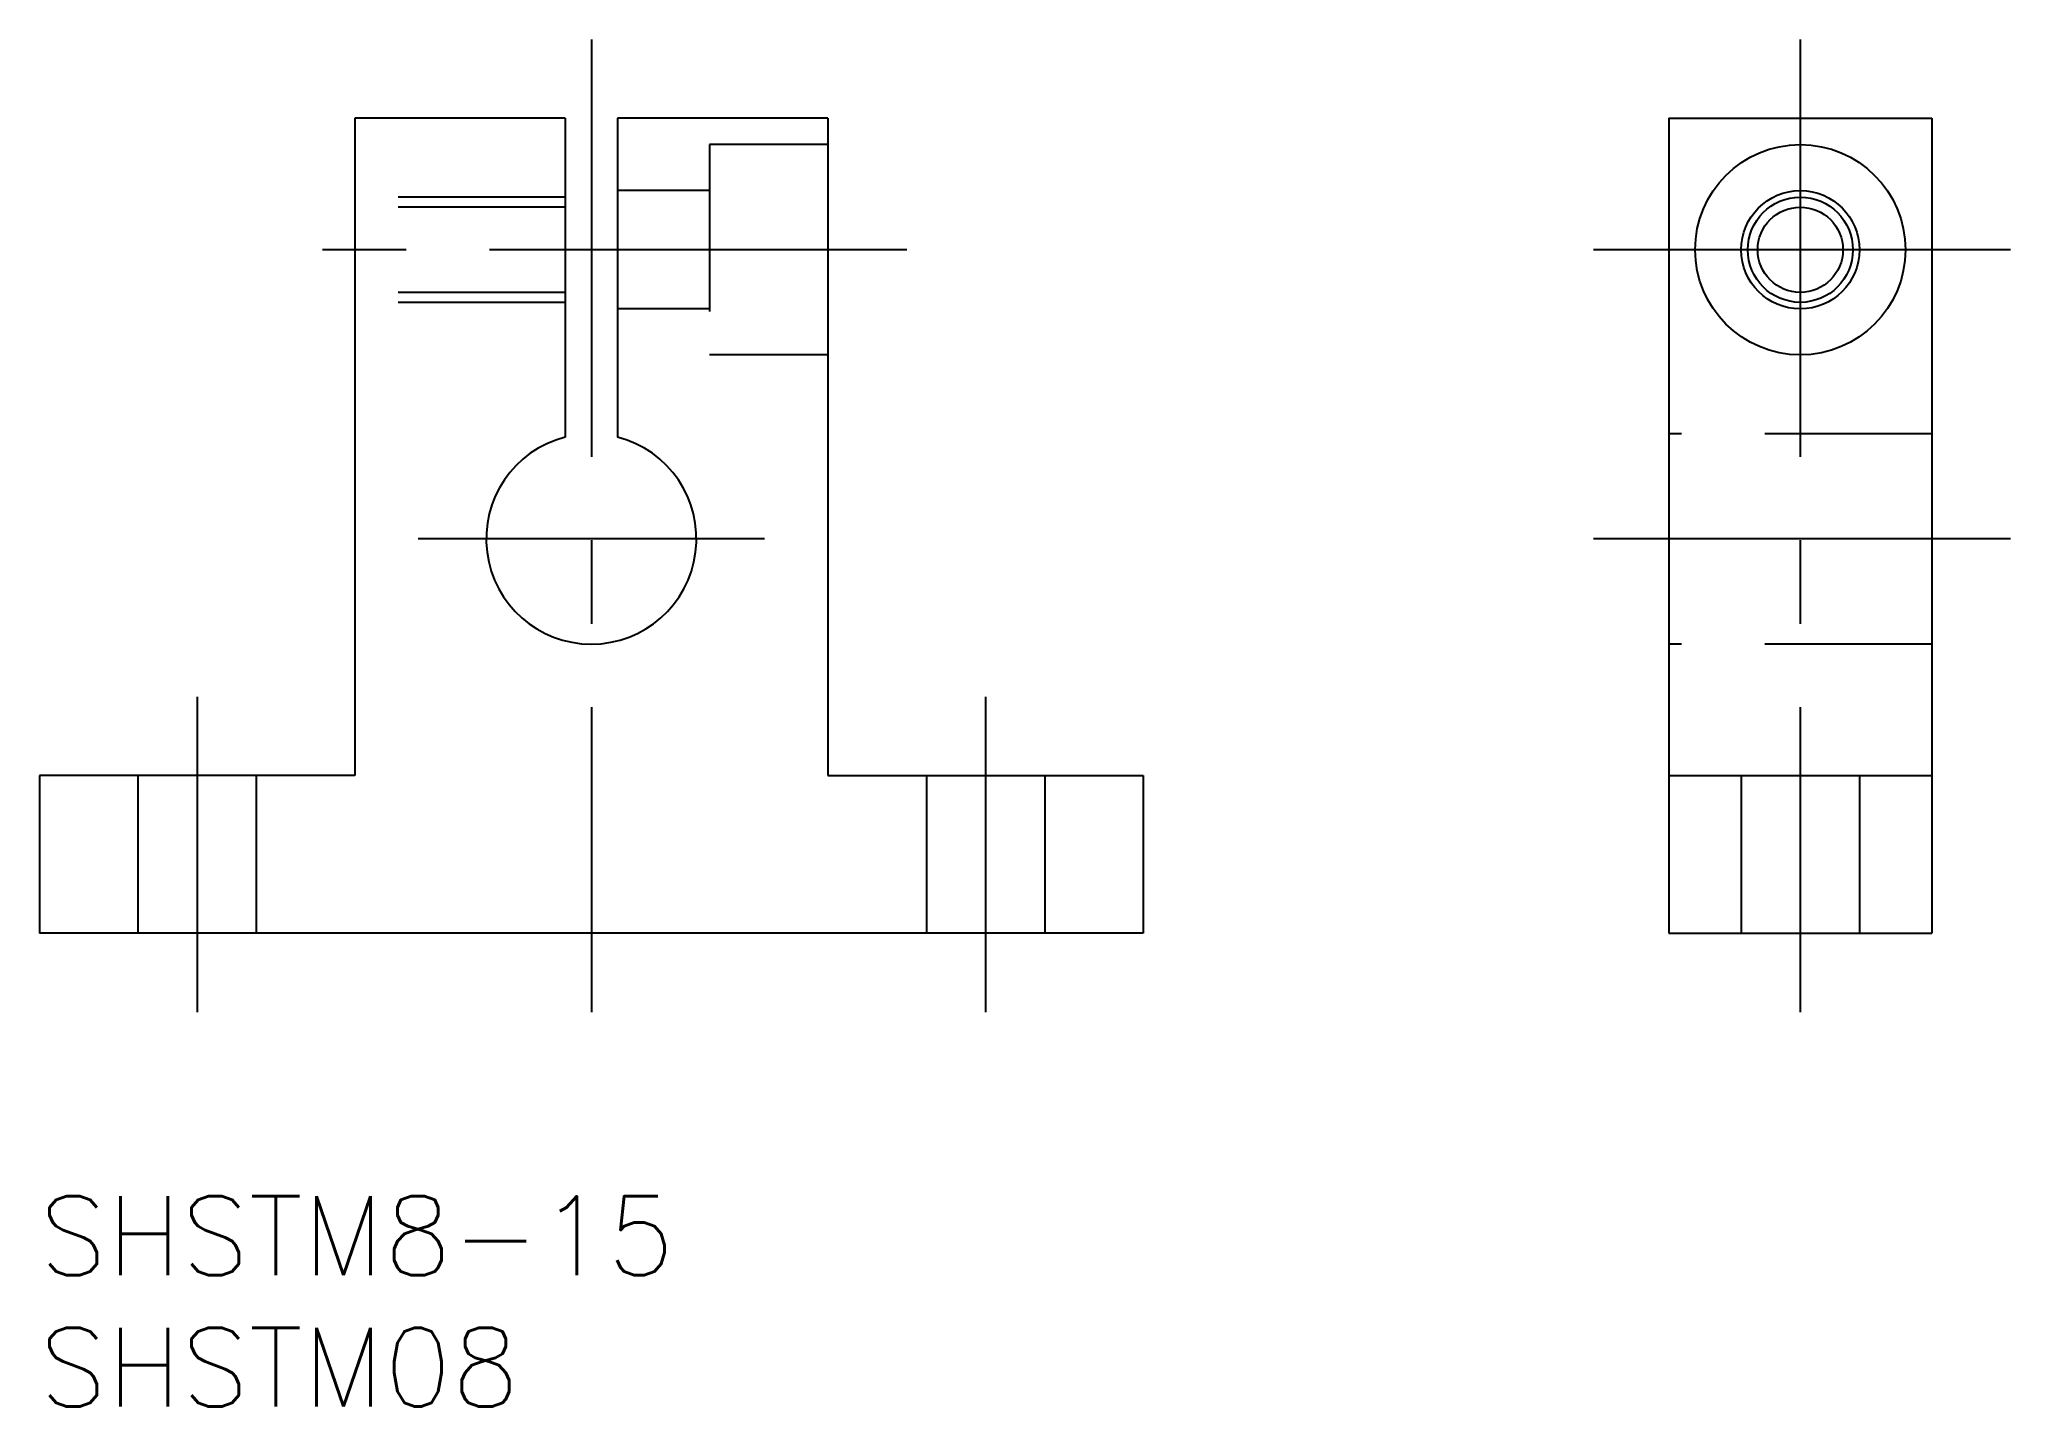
# Model space of a CAD drawing. Extents: x 0 to 75, y -8 to 44.
import ezdxf

# ---------------------------------------------------------------- set-up
doc = ezdxf.new("R2010")
doc.units = 0
doc.header["$LTSCALE"] = 0.5
doc.linetypes.add('CENTER', pattern=[50.8, 31.75, -6.35, 6.35, -6.35])
doc.linetypes.add('DASHED', pattern=[19.05, 12.7, -6.35])
for name, color, linetype in [('MSM_CENTER', 1, 'CENTER'), ('MSM_CONTINUOUS', 7, 'CONTINUOUS'), ('MSM_DASHED', 4, 'DASHED'), ('MSM_NARROW', 5, 'CONTINUOUS'), ('MSM_PART_NUMBER', 7, 'CONTINUOUS')]:
    doc.layers.add(name, color=color, linetype=linetype)
doc.styles.get("Standard").update_dxf_attribs({"font": 'txt.shx', "height": 3, "bigfont": 'bigfont.shx'})

# ---------------------------------------------------------------- blocks, each defined once
blk = doc.blocks.new('*U2')
at = {"layer": 'MSM_PART_NUMBER'}
blk.add_text('SHSTM8-15', height=3, dxfattribs=at).set_placement((0, -3))
blk = doc.blocks.new('*U3')
at = {"layer": 'MSM_PART_NUMBER'}
blk.add_text('SHSTM08', height=3, dxfattribs=at).set_placement((0, -8))

msp = doc.modelspace()

# ---------------------------------------------------------------- linework, layer by layer
at = {"layer": 'MSM_CENTER'}
for p, q in [((21, 44), (21, 7)), ((67, 44), (67, 7)), ((33.001, 36), (9, 36)), ((75, 36), (59, 36)), ((27.593, 25), (14.407, 25)), ((75, 25), (59, 25)), ((6, 19), (6, 7)), ((36, 19), (36, 7))]:
    msp.add_line(p, q, dxfattribs=at)
at = {"layer": 'MSM_CONTINUOUS'}
for p, q in [((12, 41), (12, 16)), ((20, 41), (12, 41)), ((20, 41), (20, 28.873)), ((30, 41), (22, 41)), ((22, 41), (22, 28.873)), ((30, 41), (30, 16)), ((62, 41), (62, 10)), ((62, 41), (72, 41)), ((72, 41), (72, 10)), ((0, 16), (0, 10)), ((12, 16), (0, 16)), ((30, 16), (42, 16)), ((42, 16), (42, 10)), ((62, 16), (72, 16)), ((0, 13), (0, 13)), ((42, 10), (0, 10)), ((62, 10), (72, 10))]:
    msp.add_line(p, q, dxfattribs=at)
for radius in [4, 2.25, 1.621]:
    msp.add_circle((67, 36), radius, dxfattribs=at)
msp.add_arc((21, 25), 4, 104.47751, 75.52249, dxfattribs=at)
at = {"layer": 'MSM_DASHED'}
for p, q in [((30, 40), (25.5, 40)), ((25.5, 40), (25.5, 32)), ((25.5, 38.25), (22, 38.25)), ((20, 38), (12, 38)), ((20, 37.621), (12, 37.621)), ((20, 34.379), (12, 34.379)), ((20, 34), (12, 34)), ((25.5, 33.75), (22, 33.75)), ((30, 32), (25.5, 32)), ((72, 29), (62, 29)), ((72, 21), (62, 21)), ((3.75, 16), (3.75, 10)), ((8.25, 16), (8.25, 10)), ((33.75, 16), (33.75, 10)), ((38.25, 16), (38.25, 10)), ((64.75, 16), (64.75, 10)), ((69.25, 16), (69.25, 10))]:
    msp.add_line(p, q, dxfattribs=at)
at = {"layer": 'MSM_NARROW'}
msp.add_circle((67, 36), 2, dxfattribs=at)

# ---------------------------------------------------------------- block references
at = {"layer": 'MSM_CONTINUOUS'}
for name in ['*U2', '*U3']:
    msp.add_blockref(name, (0, 0), dxfattribs=at)

doc.saveas('drawing.dxf')
